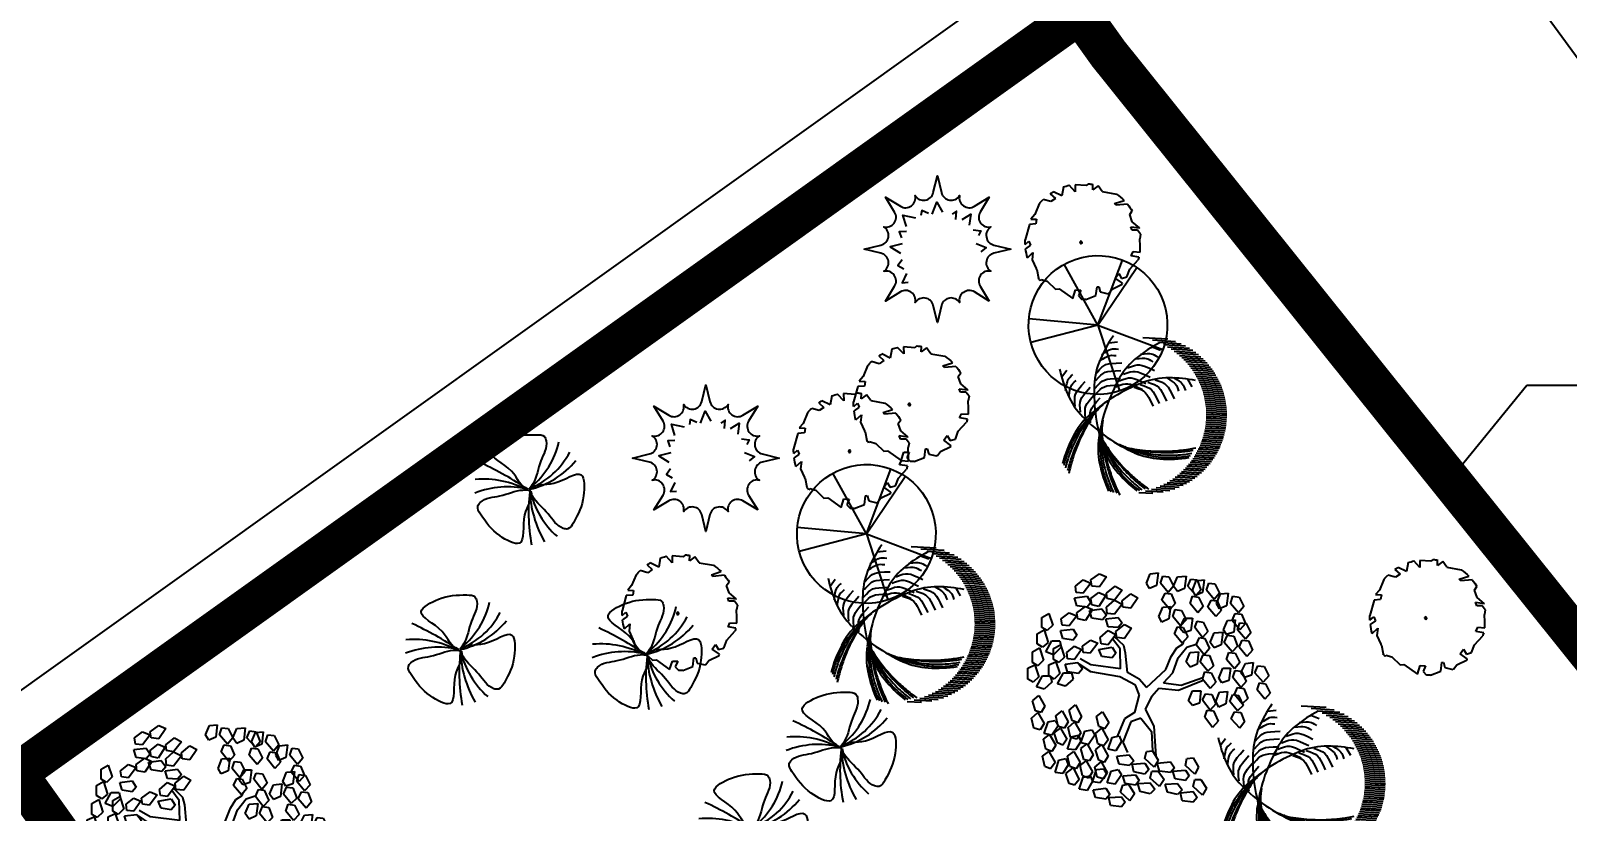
# Model space of a CAD drawing. Extents: x -809667 to 586099, y 3084146 to 3634412.
# Drawn here: x 381974.51 to 381993.31, y 3085716.16 to 3085725.71 of the extents above; entities that cross this region are included whole.
import ezdxf

# ---------------------------------------------------------------- set-up
doc = ezdxf.new("R2010")
doc.units = 0
doc.header["$LTSCALE"] = 0.5
doc.header["$PDSIZE"] = 0.2
doc.linetypes.add('CONTINOUS', pattern=[0])
doc.layers.get('0').update_dxf_attribs({"linetype": 'CONTINUOUS'})
doc.layers.get('Defpoints').update_dxf_attribs({"linetype": 'CONTINUOUS'})
for name, color, linetype in [('0-人行道线', 46, 'CONTINUOUS'), ('A-S-TREE', 95, 'CONTINUOUS'), ('DIM_LEAD', 3, 'CONTINUOUS'), ('PUB_DIM', 3, 'CONTINUOUS'), ('TREE', 3, 'CONTINUOUS'), ('TREE1', 7, 'CONTINUOUS'), ('乔木', 84, 'CONTINUOUS'), ('图框', 4, 'CONTINUOUS'), ('建筑', 7, 'CONTINUOUS'), ('树木', 94, 'CONTINUOUS'), ('绿化图层', 84, 'CONTINUOUS'), ('设计图层', 7, 'CONTINUOUS')]:
    doc.layers.add(name, color=color, linetype=linetype)
doc.styles.add('_TCH_DIM_T3', font='SIMPLEX', dxfattribs={"width": 0.705882, "bigfont": 'GBCBIG'})
doc.dimstyles.new('_TCH_ARCH&&1', dxfattribs={"dimtxt": 1.4875, "dimasz": 0.5, "dimexe": 1.25, "dimexo": 1.5, "dimgap": 0.63125, "dimtad": 1, "dimdec": 1, "dimzin": 0, "dimdsep": 46, "dimtxsty": '_TCH_DIM_T3', "dimblk": 'ARCHTICK', "dimcen": 0.09, "dimclrt": 7, "dimazin": 2, "dimtfac": 1, "dimtdec": 1, "dimtix": 1, "dimtmove": 2, "dimatfit": 3, "dimfxl": 0, "dimtolj": 1, "dimtzin": 0, "dimarcsym": 0})

# ---------------------------------------------------------------- blocks, each defined once
blk = doc.blocks.new('幌伞枫')
at = {"layer": '乔木', "color": 0}
for p, q in [((-531, 995), (-450, 1054)), ((-450, 1054), (-384, 1025)), ((-384, 1025), (-450, 929)), ((-9, 966), (27, 1054)), ((27, 1054), (101, 1061)), ((101, 1061), (86, 944)), ((123, 966), (145, 1032)), ((145, 1032), (203, 1025)), ((203, 1025), (247, 937)), ((247, 937), (284, 1025)), ((284, 1025), (365, 1032)), ((365, 1032), (350, 915)), ((-677, 937), (-604, 995)), ((-670, 878), (-677, 937)), ((-604, 870), (-670, 878)), ((-604, 995), (-531, 966)), ((-531, 966), (-604, 870)), ((-523, 937), (-531, 995)), ((-531, 819), (-457, 878)), ((-450, 929), (-523, 937)), ((-457, 878), (-391, 848)), ((-384, 870), (-303, 937)), ((-377, 819), (-384, 870)), ((-237, 900), (-310, 804)), ((-303, 937), (-237, 900)), ((20, 915), (-9, 966)), ((86, 944), (20, 915)), ((196, 878), (123, 966)), ((137, 804), (167, 870)), ((167, 870), (225, 863)), ((247, 937), (196, 878)), ((284, 885), (247, 937)), ((350, 915), (284, 885)), ((380, 937), (409, 1003)), ((460, 848), (380, 937)), ((409, 1003), (468, 995)), ((424, 900), (460, 988)), ((453, 848), (424, 900)), ((519, 878), (453, 848)), ((460, 988), (534, 995)), ((504, 900), (460, 848)), ((468, 995), (504, 900)), ((534, 995), (519, 878)), ((556, 900), (578, 966)), ((629, 812), (556, 900)), ((578, 966), (636, 959)), ((681, 870), (629, 812)), ((636, 959), (681, 870)), ((688, 863), (761, 870)), ((761, 870), (747, 753)), ((-685, 826), (-567, 841)), ((-663, 753), (-685, 826)), ((-567, 738), (-663, 753)), ((-663, 687), (-582, 746)), ((-582, 746), (-516, 716)), ((-567, 841), (-531, 782)), ((-531, 782), (-567, 738)), ((-545, 709), (-428, 724)), ((-523, 760), (-531, 819)), ((-457, 746), (-523, 760)), ((-391, 848), (-457, 746)), ((-428, 724), (-384, 665)), ((-384, 738), (-310, 804)), ((-377, 680), (-384, 738)), ((-310, 804), (-377, 819)), ((-310, 804), (-237, 768)), ((-237, 768), (-310, 672)), ((-237, 797), (-156, 863)), ((-230, 738), (-237, 797)), ((-156, 731), (-230, 738)), ((-156, 863), (-90, 826)), ((-90, 826), (-156, 731)), ((108, 650), (145, 738)), ((211, 716), (137, 804)), ((145, 738), (218, 746)), ((218, 746), (203, 628)), ((262, 775), (211, 716)), ((225, 863), (262, 775)), ((402, 775), (424, 841)), ((475, 687), (402, 775)), ((424, 841), (482, 834)), ((526, 746), (475, 687)), ((482, 834), (526, 746)), ((570, 738), (600, 804)), ((644, 650), (570, 738)), ((600, 804), (658, 797)), ((651, 775), (688, 863)), ((681, 724), (651, 775)), ((658, 797), (695, 709)), ((747, 753), (681, 724)), ((783, 775), (805, 841)), ((857, 687), (783, 775)), ((805, 841), (864, 834)), ((908, 746), (857, 687)), ((864, 834), (908, 746)), ((-993, 643), (-927, 680)), ((-993, 548), (-993, 643)), ((-927, 680), (-890, 570)), ((-810, 628), (-736, 687)), ((-802, 570), (-810, 628)), ((-736, 687), (-663, 658)), ((-663, 658), (-736, 562)), ((-655, 628), (-663, 687)), ((-582, 614), (-655, 628)), ((-516, 716), (-582, 614)), ((-523, 636), (-545, 709)), ((-421, 621), (-523, 636)), ((-384, 665), (-421, 621)), ((-391, 628), (-274, 643)), ((-369, 555), (-391, 628)), ((-310, 672), (-377, 680)), ((-274, 643), (-237, 592)), ((-237, 592), (-274, 548)), ((137, 599), (108, 650)), ((203, 628), (137, 599)), ((240, 650), (262, 716)), ((313, 562), (240, 650)), ((262, 716), (321, 709)), ((306, 540), (350, 636)), ((365, 621), (313, 562)), ((321, 709), (365, 621)), ((350, 636), (424, 636)), ((424, 636), (409, 518)), ((446, 548), (468, 606)), ((468, 606), (526, 599)), ((526, 599), (570, 511)), ((695, 709), (644, 650)), ((717, 525), (754, 614)), ((754, 614), (827, 621)), ((798, 614), (827, 680)), ((871, 525), (798, 614)), ((827, 621), (813, 503)), ((827, 680), (886, 672)), ((849, 525), (871, 592)), ((871, 592), (930, 584)), ((923, 584), (871, 525)), ((886, 672), (923, 584)), ((930, 584), (974, 496)), ((-1037, 489), (-971, 525)), ((-1037, 393), (-1037, 489)), ((-942, 518), (-993, 548)), ((-971, 525), (-934, 408)), ((-890, 570), (-942, 518)), ((-817, 518), (-699, 533)), ((-795, 445), (-817, 518)), ((-736, 562), (-802, 570)), ((-699, 430), (-795, 445)), ((-699, 533), (-663, 474)), ((-663, 474), (-699, 430)), ((-443, 452), (-369, 518)), ((-435, 393), (-443, 452)), ((-274, 548), (-369, 555)), ((-369, 518), (-296, 481)), ((-296, 481), (-369, 386)), ((-257, 346), (-327, 441)), ((-222, 377), (-311, 462)), ((-296, 511), (-215, 577)), ((-288, 452), (-296, 511)), ((-215, 445), (-288, 452)), ((-215, 577), (-149, 540)), ((-149, 540), (-215, 445)), ((255, 489), (284, 555)), ((328, 401), (255, 489)), ((284, 555), (336, 548)), ((343, 496), (306, 540)), ((380, 459), (328, 401)), ((336, 548), (380, 459)), ((409, 518), (343, 496)), ((519, 452), (446, 548)), ((460, 386), (490, 452)), ((490, 452), (541, 445)), ((570, 511), (519, 452)), ((541, 445), (585, 349)), ((592, 408), (629, 496)), ((629, 496), (710, 503)), ((710, 503), (695, 386)), ((747, 481), (717, 525)), ((725, 408), (754, 474)), ((813, 503), (747, 481)), ((754, 474), (813, 467)), ((813, 467), (849, 371)), ((923, 437), (849, 525)), ((974, 496), (923, 437)), ((-1081, 320), (-1015, 357)), ((-1081, 217), (-1081, 320)), ((-986, 364), (-1037, 393)), ((-1015, 357), (-978, 239)), ((-934, 408), (-986, 364)), ((-956, 320), (-898, 423)), ((-883, 291), (-956, 320)), ((-898, 423), (-824, 423)), ((-883, 349), (-817, 386)), ((-810, 364), (-883, 291)), ((-883, 247), (-883, 349)), ((-824, 423), (-810, 364)), ((-817, 386), (-780, 269)), ((-758, 313), (-685, 371)), ((-751, 254), (-758, 313)), ((-685, 371), (-619, 342)), ((-619, 342), (-685, 247)), ((-611, 371), (-531, 430)), ((-604, 313), (-611, 371)), ((-538, 305), (-604, 313)), ((-465, 401), (-538, 305)), ((-531, 430), (-465, 401)), ((-457, 342), (-332, 364)), ((-428, 276), (-457, 342)), ((-369, 386), (-435, 393)), ((-332, 364), (-296, 305)), ((-296, 305), (-332, 261)), ((-252, 158), (-257, 346)), ((-206, 307), (-222, 377)), ((-188, 124), (-206, 307)), ((225, 276), (277, 357)), ((277, 357), (336, 393)), ((291, 261), (372, 364)), ((336, 393), (344, 419)), ((365, 225), (402, 313)), ((372, 364), (468, 393)), ((402, 313), (482, 320)), ((534, 291), (460, 386)), ((482, 320), (468, 203)), ((497, 225), (526, 291)), ((526, 291), (585, 283)), ((585, 349), (534, 291)), ((629, 357), (592, 408)), ((695, 386), (629, 357)), ((798, 320), (725, 408)), ((747, 247), (769, 313)), ((769, 313), (827, 305)), ((849, 371), (798, 320)), ((827, 305), (871, 217)), ((864, 364), (893, 430)), ((937, 276), (864, 364)), ((893, 430), (952, 423)), ((989, 335), (937, 276)), ((952, 423), (989, 335)), ((-1125, 166), (-1059, 195)), ((-1125, 63), (-1125, 166)), ((-1030, 188), (-1081, 217)), ((-1059, 195), (-1022, 85)), ((-978, 239), (-1030, 188)), ((-927, 195), (-861, 225)), ((-927, 92), (-927, 195)), ((-832, 217), (-883, 247)), ((-861, 225), (-824, 114)), ((-780, 269), (-832, 217)), ((-773, 203), (-655, 217)), ((-751, 129), (-773, 203)), ((-685, 247), (-751, 254)), ((-655, 217), (-611, 158)), ((-611, 158), (-648, 114)), ((-531, 129), (-641, 203)), ((-531, 195), (-633, 254)), ((-252, 158), (-531, 195)), ((-332, 261), (-428, 276)), ((-9, -18), (174, 151)), ((174, 151), (225, 276)), ((240, 122), (291, 261)), ((402, 173), (365, 225)), ((468, 203), (402, 173)), ((570, 136), (497, 225)), ((622, 188), (570, 136)), ((585, 283), (622, 188)), ((673, 70), (710, 166)), ((710, 166), (783, 166)), ((820, 158), (747, 247)), ((783, 166), (769, 48)), ((871, 217), (820, 158)), ((879, 122), (923, 210)), ((923, 210), (996, 217)), ((996, 217), (981, 100)), ((1011, 122), (1040, 188)), ((1040, 188), (1099, 180)), ((1099, 180), (1143, 92)), ((-1074, 34), (-1125, 63)), ((-1022, 85), (-1074, 34)), ((-1044, -10), (-986, 92)), ((-986, 92), (-912, 92)), ((-898, 34), (-971, -32)), ((-876, 63), (-927, 92)), ((-912, 92), (-898, 34)), ((-824, 114), (-876, 63)), ((-846, 19), (-788, 122)), ((-773, -3), (-846, 19)), ((-788, 122), (-714, 122)), ((-699, 63), (-773, -3)), ((-648, 114), (-751, 129)), ((-714, 122), (-699, 63)), ((-259, 85), (-531, 129)), ((-112, 4), (-259, 85)), ((-76, 63), (-188, 124)), ((-76, -84), (-112, 4)), ((-9, -18), (-76, 63)), ((152, 26), (240, 122)), ((152, 26), (318, 4)), ((295, -42), (527, 53)), ((318, 4), (524, 78)), ((519, 63), (541, 129)), ((592, -25), (519, 63)), ((541, 129), (600, 122)), ((644, 34), (592, -25)), ((600, 122), (644, 34)), ((703, 26), (673, 70)), ((769, 48), (703, 26)), ((805, 78), (827, 144)), ((879, -18), (805, 78)), ((827, 144), (886, 136)), ((915, 78), (879, 122)), ((930, 41), (879, -18)), ((886, 136), (930, 41)), ((981, 100), (915, 78)), ((1092, 34), (1011, 122)), ((1033, -40), (1055, 26)), ((1055, 26), (1114, 19)), ((1143, 92), (1092, 34)), ((1114, 19), (1158, -69)), ((-1081, -142), (-1022, -91)), ((-1052, -238), (-1081, -142)), ((-971, -32), (-1044, -10)), ((-1022, -91), (-964, -194)), ((-76, -84), (-120, -253)), ((42, -98), (-20, -221)), ((-9, -18), (-9, -18)), ((-9, -18), (-9, -18)), ((-9, -18), (-9, -18)), ((-9, -18), (-9, -18)), ((-9, -18), (-9, -18)), ((-9, -18), (-9, -18)), ((-9, -18), (-9, -18)), ((-9, -18), (-9, -18)), ((-9, -18), (-9, -18)), ((-9, -18), (-9, -18)), ((-9, -18), (-9, -18)), ((-9, -18), (-9, -18)), ((-9, -18), (-9, -18)), ((-9, -18), (-9, -18)), ((-9, -18), (-9, -18)), ((-9, -18), (-9, -18)), ((-9, -18), (-9, -18)), ((-9, -18), (-9, -18)), ((-9, -18), (-9, -18)), ((-9, -18), (-9, -18)), ((-9, -18), (-9, -18)), ((-9, -18), (-9, -18)), ((-9, -18), (-9, -18)), ((-9, -18), (-9, -18)), ((-9, -18), (-9, -18)), ((-9, -18), (-9, -18)), ((-9, -18), (-9, -18)), ((-9, -18), (-9, -18)), ((-9, -18), (-9, -18)), ((-9, -18), (-9, -18)), ((-9, -18), (-9, -18)), ((-9, -18), (-9, -18)), ((-9, -18), (-9, -18)), ((-9, -18), (-9, -18)), ((-9, -18), (-9, -18)), ((-9, -18), (-9, -18)), ((-9, -18), (-9, -18)), ((-9, -18), (-9, -18)), ((-9, -18), (-9, -18)), ((-9, -18), (-9, -18)), ((42, -98), (109, -22)), ((109, -22), (295, -42)), ((387, -142), (424, -47)), ((424, -187), (387, -142)), ((424, -47), (504, -47)), ((504, -47), (490, -165)), ((519, -135), (548, -76)), ((592, -231), (519, -135)), ((548, -76), (607, -84)), ((607, -84), (644, -172)), ((644, -150), (681, -62)), ((681, -62), (754, -54)), ((754, -54), (739, -172)), ((776, -150), (805, -84)), ((805, -84), (857, -91)), ((820, -84), (849, -18)), ((893, -172), (820, -84)), ((849, -18), (908, -25)), ((857, -91), (901, -187)), ((945, -120), (893, -172)), ((908, -25), (945, -120)), ((1106, -128), (1033, -40)), ((1158, -69), (1106, -128)), ((-1089, -304), (-1030, -253)), ((-1000, -253), (-1052, -238)), ((-1030, -253), (-971, -355)), ((-964, -194), (-1000, -253)), ((-861, -282), (-802, -238)), ((-839, -385), (-861, -282)), ((-802, -238), (-744, -341)), ((-736, -231), (-677, -179)), ((-707, -326), (-736, -231)), ((-677, -179), (-619, -289)), ((-619, -289), (-655, -348)), ((-479, -289), (-421, -245)), ((-457, -385), (-479, -289)), ((-421, -245), (-362, -348)), ((-120, -253), (-215, -311)), ((-20, -221), (62, -380)), ((490, -165), (424, -187)), ((541, -297), (563, -231)), ((563, -231), (622, -238)), ((644, -172), (592, -231)), ((622, -238), (666, -333)), ((673, -201), (644, -150)), ((739, -172), (673, -201)), ((849, -238), (776, -150)), ((791, -311), (820, -245)), ((820, -245), (879, -253)), ((901, -187), (849, -238)), ((879, -253), (915, -341)), ((-1067, -399), (-1089, -304)), ((-1008, -414), (-1067, -399)), ((-971, -355), (-1008, -414)), ((-971, -451), (-934, -341)), ((-934, -341), (-868, -326)), ((-839, -377), (-898, -465)), ((-876, -443), (-817, -399)), ((-868, -326), (-839, -377)), ((-780, -399), (-839, -385)), ((-817, -399), (-758, -502)), ((-744, -341), (-780, -399)), ((-744, -392), (-685, -341)), ((-722, -487), (-744, -392)), ((-655, -348), (-707, -326)), ((-685, -341), (-626, -443)), ((-626, -539), (-589, -429)), ((-589, -429), (-523, -414)), ((-523, -414), (-494, -465)), ((-487, -451), (-428, -399)), ((-399, -407), (-457, -385)), ((-428, -399), (-369, -510)), ((-362, -348), (-399, -407)), ((-215, -311), (-285, -477)), ((-156, -341), (-230, -532)), ((-61, -304), (-156, -341)), ((-61, -304), (38, -431)), ((38, -431), (49, -612)), ((62, -380), (79, -664)), ((614, -392), (541, -297)), ((666, -333), (614, -392)), ((871, -399), (791, -311)), ((915, -341), (871, -399)), ((-978, -502), (-920, -458)), ((-956, -598), (-978, -502)), ((-898, -465), (-971, -451)), ((-920, -458), (-861, -561)), ((-861, -561), (-898, -620)), ((-846, -539), (-876, -443)), ((-795, -561), (-846, -539)), ((-758, -502), (-795, -561)), ((-751, -598), (-714, -480)), ((-663, -502), (-722, -487)), ((-714, -480), (-648, -465)), ((-626, -524), (-677, -605)), ((-626, -443), (-663, -502)), ((-648, -465), (-626, -524)), ((-553, -554), (-626, -539)), ((-626, -590), (-567, -546)), ((-567, -546), (-509, -649)), ((-494, -465), (-553, -554)), ((-465, -546), (-487, -451)), ((-487, -605), (-428, -554)), ((-413, -568), (-465, -546)), ((-428, -554), (-369, -664)), ((-369, -510), (-413, -568)), ((-369, -598), (-332, -487)), ((-332, -487), (-266, -473)), ((-244, -524), (-296, -612)), ((-266, -473), (-244, -524)), ((-230, -532), (-186, -627)), ((-986, -664), (-927, -620)), ((-964, -759), (-986, -664)), ((-898, -620), (-956, -598)), ((-927, -620), (-868, -722)), ((-868, -722), (-912, -781)), ((-868, -818), (-832, -700)), ((-832, -700), (-766, -686)), ((-766, -686), (-744, -744)), ((-677, -605), (-751, -598)), ((-751, -664), (-692, -620)), ((-729, -759), (-751, -664)), ((-692, -620), (-633, -722)), ((-633, -722), (-670, -781)), ((-633, -752), (-575, -708)), ((-597, -693), (-626, -590)), ((-545, -708), (-597, -693)), ((-575, -708), (-516, -810)), ((-509, -649), (-545, -708)), ((-494, -766), (-435, -715)), ((-457, -700), (-487, -605)), ((-406, -722), (-457, -700)), ((-435, -715), (-377, -818)), ((-369, -664), (-406, -722)), ((-296, -612), (-369, -598)), ((-288, -664), (-171, -649)), ((-266, -737), (-288, -664)), ((-171, -649), (-127, -708)), ((-127, -708), (-171, -752)), ((-24, -686), (-9, -620)), ((64, -766), (-24, -686)), ((-9, -620), (49, -612)), ((49, -612), (101, -700)), ((101, -700), (64, -766)), ((93, -730), (218, -715)), ((218, -715), (255, -774)), ((358, -752), (372, -686)), ((372, -686), (431, -678)), ((431, -678), (482, -766)), ((-912, -781), (-964, -759)), ((-795, -825), (-868, -818)), ((-744, -744), (-795, -825)), ((-766, -825), (-699, -774)), ((-736, -921), (-766, -825)), ((-670, -781), (-729, -759)), ((-699, -774), (-641, -884)), ((-641, -972), (-604, -862)), ((-611, -847), (-633, -752)), ((-553, -869), (-611, -847)), ((-604, -862), (-538, -847)), ((-516, -810), (-553, -869)), ((-538, -847), (-516, -899)), ((-516, -906), (-479, -788)), ((-472, -862), (-494, -766)), ((-479, -788), (-413, -781)), ((-413, -877), (-472, -862)), ((-384, -832), (-443, -913)), ((-413, -781), (-384, -832)), ((-377, -818), (-413, -877)), ((-377, -913), (-340, -803)), ((-340, -803), (-274, -788)), ((-244, -840), (-303, -928)), ((-274, -788), (-244, -840)), ((-171, -752), (-266, -737)), ((-230, -847), (-112, -840)), ((-208, -921), (-230, -847)), ((-142, -737), (-24, -730)), ((-127, -810), (-142, -737)), ((-24, -832), (-127, -810)), ((-112, -840), (-76, -891)), ((-24, -730), (13, -788)), ((13, -788), (-24, -832)), ((27, -869), (42, -803)), ((42, -803), (101, -803)), ((115, -803), (93, -730)), ((101, -803), (159, -884)), ((218, -818), (115, -803)), ((255, -774), (218, -818)), ((240, -803), (358, -796)), ((262, -877), (240, -803)), ((446, -832), (358, -752)), ((358, -796), (394, -847)), ((394, -847), (358, -891)), ((482, -766), (446, -832)), ((-685, -935), (-736, -921)), ((-641, -884), (-685, -935)), ((-567, -987), (-641, -972)), ((-516, -899), (-567, -987)), ((-443, -913), (-516, -906)), ((-509, -979), (-391, -965)), ((-487, -1053), (-509, -979)), ((-391, -965), (-354, -1023)), ((-303, -928), (-377, -913)), ((-252, -1001), (-230, -935)), ((-164, -1082), (-252, -1001)), ((-230, -935), (-178, -928)), ((-112, -935), (-208, -921)), ((-178, -928), (-120, -1016)), ((-76, -891), (-112, -935)), ((-90, -921), (27, -913)), ((-68, -994), (-90, -921)), ((27, -1016), (-68, -994)), ((115, -950), (27, -869)), ((27, -913), (71, -972)), ((71, -972), (27, -1016)), ((159, -884), (115, -950)), ((167, -928), (284, -921)), ((189, -1001), (167, -928)), ((284, -1023), (189, -1001)), ((358, -891), (262, -877)), ((284, -921), (328, -979)), ((328, -979), (284, -1023)), ((313, -1009), (431, -994)), ((328, -1082), (313, -1009)), ((431, -950), (446, -884)), ((519, -1031), (431, -950)), ((431, -994), (468, -1053)), ((446, -884), (504, -884)), ((504, -884), (556, -965)), ((556, -965), (519, -1031)), ((-391, -1067), (-487, -1053)), ((-354, -1023), (-391, -1067)), ((-362, -1053), (-244, -1045)), ((-347, -1126), (-362, -1053)), ((-244, -1141), (-347, -1126)), ((-244, -1045), (-208, -1097)), ((-208, -1097), (-244, -1141)), ((-120, -1016), (-164, -1082)), ((431, -1097), (328, -1082)), ((468, -1053), (431, -1097))]:
    blk.add_line(p, q, dxfattribs=at)
blk = doc.blocks.new('TREE1')
at = {"layer": 'A-S-TREE', "color": 0}
for p, q in [((-50, 23), (36, 4021)), ((-50, 23), (-3120, 2586)), ((-49, 22), (-3255, -2371)), ((-49, 23), (-2621, -3042)), ((-50, 23), (629, -3920)), ((-50, 23), (3590, -1636)), ((-50, 23), (3937, -304))]:
    blk.add_line(p, q, dxfattribs=at)
blk.add_ellipse((-50, 22), major_axis=(4000, 0), ratio=1, dxfattribs=at)
blk = doc.blocks.new('T-7')
at = {"layer": 'TREE', "color": 8, "ltscale": 200, "xscale": 0.4020618556701031, "yscale": 0.4020618556701031, "zscale": 0.4020618556701031, "rotation": 199.2879054791862}
blk.add_blockref('TREE1', (4, 110), dxfattribs=at)
blk = doc.blocks.new('*E54')
at = {"layer": 'TREE', "color": 0}
blk.add_ellipse((-2.37, 3.565), major_axis=(2.696, 1.394), ratio=1, start_param=0.518575, end_param=0.519414, dxfattribs=at)
blk = doc.blocks.new('A$C4C586FE1')
at = {"layer": 'TREE', "color": 0}
for p, q in [((1100, 2801), (873, 2660)), ((873, 2660), (885, 2449)), ((1294, 2743), (1193, 2819)), ((1261, 2599), (1294, 2743)), ((1418, 2836), (1389, 2617)), ((1787, 2660), (1418, 2836)), ((1875, 2686), (1787, 2660)), ((2108, 2532), (1875, 2686)), ((514, 2441), (288, 2276)), ((288, 2276), (288, 2250)), ((570, 2555), (514, 2441)), ((785, 2557), (585, 2566)), ((842, 2436), (785, 2557)), ((885, 2449), (842, 2436)), ((1389, 2617), (1261, 2599)), ((2261, 2516), (2108, 2532)), ((2273, 2551), (2261, 2516)), ((2411, 2297), (2336, 2500)), ((2434, 2275), (2411, 2297)), ((2565, 2086), (2434, 2275)), ((208, 2079), (171, 1878)), ((330, 2136), (208, 2079)), ((288, 2250), (484, 2157)), ((422, 2031), (330, 2136)), ((484, 2157), (422, 2031)), ((2577, 1905), (2565, 2086)), ((2688, 2051), (2577, 1905)), ((6, 1547), (198, 1550)), ((171, 1878), (16, 1628)), ((198, 1550), (173, 1443)), ((2666, 1735), (2772, 1843)), ((2724, 1646), (2666, 1735)), ((2799, 1744), (2724, 1646)), ((2788, 1244), (2821, 1629)), ((173, 1443), (0, 1425)), ((0, 1425), (27, 1279)), ((27, 1279), (67, 1102)), ((2632, 1202), (2788, 1244)), ((2635, 1086), (2632, 1202)), ((67, 988), (67, 1102)), ((67, 988), (157, 906)), ((335, 852), (122, 842)), ((123, 841), (320, 727)), ((157, 906), (291, 931)), ((291, 931), (335, 852)), ((2775, 1105), (2635, 1086)), ((2643, 702), (2702, 978)), ((2702, 978), (2775, 1105)), ((320, 727), (414, 564)), ((414, 564), (369, 464)), ((513, 326), (783, 402)), ((783, 402), (827, 368)), ((2130, 415), (2352, 350)), ((2132, 192), (2130, 415)), ((2275, 501), (2371, 599)), ((2419, 413), (2275, 501)), ((2371, 599), (2563, 580)), ((827, 368), (610, 253)), ((1176, 133), (821, 132)), ((1176, 133), (1302, 10)), ((1302, 10), (1413, 132)), ((1413, 132), (1432, 0)), ((1540, 5), (1587, 59)), ((1587, 59), (1859, 85)), ((1826, 254), (2000, 124)), ((1859, 85), (1826, 254))]:
    blk.add_line(p, q, dxfattribs=at)
at = {"layer": 'TREE', "color": 0, "extrusion": (0, 0, -1)}
for major_axis, start_param, end_param in [((1003, 1003), -1.011805, -0.945114), ((1003, 1003), -1.426629, -1.413216), ((1003, 1003), -0.139248, -0.081961), ((839, 1144), 0.475418, 0.633835), ((1003, 1003), 4.017991, 4.075425), ((1003, 1003), 0.553886, 0.636541), ((839, 1143), 3.200433, 3.340883), ((1003, 1003), 1.573401, 1.638153), ((1003, 1003), 1.314933, 1.417635), ((839, 1144), 2.942836, 3.115157), ((1003, 1003), 2.270337, 2.346427), ((1003, 1003), 1.829101, 1.934165)]:
    blk.add_ellipse((1418, 1418), major_axis=major_axis, ratio=1, start_param=start_param, end_param=end_param, dxfattribs=at)
at = {"layer": 'TREE', "color": 0, "linetype": 'Continuous'}
for start_param, end_param in [(0.01341, 3.155003), (3.155003, 6.296595)]:
    blk.add_ellipse((1466, 1447), major_axis=(19.2, 19.2), ratio=1, start_param=start_param, end_param=end_param, dxfattribs=at)
at = {"layer": 'TREE', "color": 8, "linetype": 'CONTINOUS', "extrusion": (0, 0, -1), "xscale": 467.4085850556439, "yscale": 467.4085850556439, "zscale": -467.4085850556439, "rotation": 278.9250190116231}
blk.add_blockref('*E54', (-2893, 66), dxfattribs=at)
blk = doc.blocks.new('红枫')
at = {"color": 0}
blk.add_lwpolyline([(1297, -1371), (924, -1143, 0.665495), (552, -1412, 0.665495), (98, -1485), (-4, -1910), (-107, -1485, 0.665495), (-561, -1412, 0.665495), (-933, -1143), (-1306, -1371), (-1078, -998, 0.665495), (-1348, -625, 0.665495), (-1420, -172), (-1845, -69), (-1420, 34, 0.665495), (-1348, 487, 0.665495), (-1078, 859), (-1306, 1233), (-933, 1005, 0.665495), (-561, 1274, 0.665495), (-107, 1347), (-4, 1772), (98, 1347, 0.665495), (552, 1274, 0.665495), (924, 1005), (1297, 1233), (1069, 859, 0.665495), (1339, 487, 0.665495), (1411, 34), (1836, -69), (1411, -172, 0.665495), (1339, -625, 0.665495), (1069, -998)], format="xyb", close=True, dxfattribs=at)
blk.add_lwpolyline([(1297, -1371), (924, -1143, 0.665495), (552, -1412, 0.665495), (98, -1485), (-4, -1910), (-107, -1485, 0.665495), (-561, -1412, 0.665495), (-933, -1143), (-1306, -1371), (-1078, -998, 0.665495), (-1348, -625, 0.665495), (-1420, -172), (-1845, -69), (-1420, 34, 0.665495), (-1348, 487, 0.665495), (-1078, 859), (-1306, 1233), (-933, 1005, 0.665495), (-561, 1274, 0.665495), (-107, 1347), (-4, 1772), (98, 1347, 0.665495), (552, 1274, 0.665495), (924, 1005), (1297, 1233), (1069, 859, 0.665495), (1339, 487, 0.665495), (1411, 34), (1836, -69), (1411, -172, 0.665495), (1339, -625, 0.665495), (1069, -998)], format="xyb", close=True, dxfattribs=at)
for points in [[(-783, 497), (-869, 784), (-550, 714)], [(-231, 823), (-394, 901), (-417, 777)], [(-137, 808), (-20, 1111), (120, 855)], [(462, 676), (478, 886), (369, 808)], [(618, 676), (836, 808), (797, 528)], [(891, 411), (1085, 388), (1023, 271)], [(-885, 61), (-1188, -9), (-931, -172)], [(-783, 372), (-962, 364), (-908, 217)], [(968, 69), (1218, -32), (1085, -141)], [(-892, -336), (-994, -484), (-846, -561)], [(-783, -678), (-892, -911), (-737, -896)]]:
    blk.add_lwpolyline(points, dxfattribs=at)
blk = doc.blocks.new('03')
at = {"layer": '树木', "color": 0}
for p, q in [((-0.385, 1.424), (-0.53, 1.131)), ((-0.343, 1.441), (-0.488, 1.149)), ((-0.303, 1.456), (-0.447, 1.164)), ((-0.263, 1.468), (-0.407, 1.178)), ((-0.224, 1.479), (-0.367, 1.189)), ((-0.186, 1.489), (-0.329, 1.199)), ((-0.148, 1.496), (-0.291, 1.208)), ((-0.112, 1.503), (-0.254, 1.215)), ((-0.076, 1.508), (-0.218, 1.221)), ((-0.04, 1.512), (-0.182, 1.225)), ((-0.005, 1.516), (-0.147, 1.229)), ((0.029, 1.518), (-0.112, 1.231)), ((0.063, 1.519), (-0.078, 1.232)), ((0.097, 1.519), (-0.045, 1.233)), ((0.13, 1.518), (-0.011, 1.232)), ((0.163, 1.516), (0.021, 1.231)), ((0.195, 1.513), (0.054, 1.229)), ((0.227, 1.51), (0.086, 1.225)), ((0.258, 1.506), (0.117, 1.221)), ((0.289, 1.501), (0.148, 1.217)), ((0.32, 1.495), (0.179, 1.211)), ((0.35, 1.488), (0.209, 1.205)), ((0.38, 1.481), (0.239, 1.198)), ((0.409, 1.473), (0.269, 1.19)), ((0.438, 1.464), (0.298, 1.182)), ((0.467, 1.455), (0.327, 1.173)), ((0.496, 1.445), (0.356, 1.163)), ((0.524, 1.434), (0.384, 1.152)), ((0.552, 1.423), (0.412, 1.141)), ((0.579, 1.411), (0.44, 1.129)), ((-0.728, 1.204), (-0.881, 0.896)), ((-0.67, 1.254), (-0.82, 0.951)), ((-0.616, 1.295), (-0.765, 0.994)), ((-0.566, 1.329), (-0.714, 1.031)), ((-0.518, 1.358), (-0.665, 1.062)), ((-0.472, 1.383), (-0.618, 1.088)), ((-0.428, 1.405), (-0.573, 1.111)), ((0.606, 1.398), (0.467, 1.117)), ((0.633, 1.384), (0.494, 1.104)), ((0.66, 1.37), (0.521, 1.09)), ((0.686, 1.355), (0.547, 1.075)), ((0.712, 1.34), (0.573, 1.06)), ((0.737, 1.324), (0.598, 1.044)), ((0.762, 1.307), (0.624, 1.028)), ((0.787, 1.289), (0.649, 1.01)), ((0.811, 1.271), (0.673, 0.992)), ((0.835, 1.252), (0.697, 0.974)), ((0.859, 1.233), (0.721, 0.954)), ((0.883, 1.212), (0.745, 0.934)), ((0.906, 1.191), (0.768, 0.913)), ((-0.875, 1.043), (-1.045, 0.699)), ((-0.794, 1.14), (-0.951, 0.823)), ((-0.254, 0.932), (-0.216, 0.957)), ((-0.216, 0.957), (-0.187, 0.974)), ((-0.197, 1.084), (-0.062, 1.101)), ((-0.187, 0.974), (-0.161, 0.985)), ((-0.161, 0.985), (-0.138, 0.991)), ((-0.138, 0.991), (-0.113, 0.992)), ((-0.113, 0.992), (-0.083, 0.991)), ((-0.083, 0.991), (-0.047, 0.988)), ((0.928, 1.169), (0.791, 0.892)), ((0.95, 1.146), (0.813, 0.869)), ((0.972, 1.123), (0.835, 0.846)), ((0.994, 1.098), (0.857, 0.822)), ((1.015, 1.073), (0.878, 0.797)), ((1.035, 1.047), (0.899, 0.771)), ((1.055, 1.02), (0.919, 0.744)), ((1.075, 0.992), (0.939, 0.717)), ((1.094, 0.963), (0.958, 0.688)), ((-0.86, 0.779), (-0.766, 0.877)), ((-0.782, 0.7), (-0.769, 0.724)), ((-0.769, 0.724), (-0.755, 0.744)), ((-0.755, 0.744), (-0.737, 0.761)), ((-0.737, 0.761), (-0.713, 0.779)), ((-0.713, 0.779), (-0.683, 0.8)), ((-0.337, 0.801), (-0.289, 0.833)), ((-0.337, 0.672), (-0.302, 0.707)), ((-0.302, 0.9), (-0.254, 0.932)), ((-0.302, 0.707), (-0.271, 0.733)), ((-0.289, 0.833), (-0.251, 0.857)), ((-0.271, 0.733), (-0.237, 0.751)), ((-0.251, 0.857), (-0.221, 0.874)), ((-0.237, 0.751), (-0.198, 0.763)), ((-0.221, 0.874), (-0.196, 0.885)), ((-0.198, 0.763), (-0.148, 0.77)), ((-0.196, 0.885), (-0.172, 0.891)), ((-0.172, 0.891), (-0.147, 0.893)), ((-0.148, 0.77), (-0.082, 0.775)), ((-0.147, 0.893), (-0.118, 0.892)), ((-0.118, 0.892), (-0.081, 0.889)), ((-0.082, 0.775), (0.003, 0.779)), ((1.112, 0.933), (0.977, 0.658)), ((1.13, 0.902), (0.995, 0.628)), ((1.148, 0.869), (1.012, 0.596)), ((1.165, 0.835), (1.029, 0.562)), ((1.181, 0.8), (1.046, 0.528)), ((1.196, 0.764), (1.061, 0.492)), ((1.211, 0.725), (1.076, 0.454)), ((-0.825, 0.57), (-0.808, 0.625)), ((-0.808, 0.625), (-0.795, 0.668)), ((-0.795, 0.668), (-0.782, 0.7)), ((-0.789, 0.471), (-0.772, 0.526)), ((-0.772, 0.526), (-0.759, 0.569)), ((-0.759, 0.569), (-0.746, 0.601)), ((-0.746, 0.601), (-0.733, 0.625)), ((-0.733, 0.625), (-0.719, 0.645)), ((-0.719, 0.645), (-0.701, 0.662)), ((-0.701, 0.662), (-0.677, 0.68)), ((-0.696, 0.46), (-0.681, 0.495)), ((-0.681, 0.495), (-0.658, 0.529)), ((-0.677, 0.68), (-0.647, 0.701)), ((-0.658, 0.529), (-0.623, 0.567)), ((-0.623, 0.567), (-0.576, 0.612)), ((-0.576, 0.612), (-0.512, 0.669)), ((-0.557, 0.468), (-0.509, 0.513)), ((-0.509, 0.513), (-0.445, 0.57)), ((-0.442, 0.414), (-0.379, 0.471)), ((-0.388, 0.506), (-0.347, 0.553)), ((-0.378, 0.625), (-0.337, 0.672)), ((-0.358, 0.435), (-0.323, 0.47)), ((-0.347, 0.553), (-0.313, 0.589)), ((-0.323, 0.47), (-0.292, 0.496)), ((-0.313, 0.589), (-0.281, 0.615)), ((-0.292, 0.496), (-0.259, 0.514)), ((-0.281, 0.615), (-0.248, 0.632)), ((-0.259, 0.514), (-0.219, 0.525)), ((-0.248, 0.632), (-0.208, 0.644)), ((-0.219, 0.525), (-0.169, 0.533)), ((-0.208, 0.644), (-0.158, 0.651)), ((-0.169, 0.533), (-0.103, 0.538)), ((-0.158, 0.651), (-0.092, 0.656)), ((-0.103, 0.538), (-0.018, 0.542)), ((-0.092, 0.656), (-0.007, 0.66)), ((1.224, 0.685), (1.09, 0.415)), ((1.237, 0.643), (1.103, 0.373)), ((1.248, 0.599), (1.115, 0.33)), ((1.259, 0.552), (1.126, 0.284)), ((1.267, 0.502), (1.135, 0.235)), ((-1.175, 0.191), (-1.137, 0.321)), ((-1.058, 0.232), (-1.045, 0.259)), ((-1.045, 0.259), (-1.028, 0.291)), ((-0.846, 0.174), (-0.816, 0.254)), ((-0.711, 0.308), (-0.708, 0.371)), ((-0.708, 0.371), (-0.704, 0.42)), ((-0.704, 0.42), (-0.696, 0.46)), ((-0.644, 0.21), (-0.642, 0.272)), ((-0.642, 0.272), (-0.637, 0.322)), ((-0.637, 0.322), (-0.629, 0.362)), ((-0.629, 0.362), (-0.615, 0.396)), ((-0.615, 0.396), (-0.591, 0.43)), ((-0.591, 0.43), (-0.557, 0.468)), ((-0.571, 0.223), (-0.563, 0.263)), ((-0.563, 0.263), (-0.548, 0.298)), ((-0.548, 0.298), (-0.525, 0.332)), ((-0.525, 0.332), (-0.49, 0.369)), ((-0.49, 0.369), (-0.442, 0.414)), ((-0.484, 0.218), (-0.46, 0.252)), ((-0.46, 0.252), (-0.426, 0.289)), ((-0.426, 0.289), (-0.378, 0.334)), ((-0.4, 0.285), (-0.358, 0.332)), ((-0.399, 0.387), (-0.358, 0.435)), ((-0.378, 0.334), (-0.314, 0.391)), ((-0.358, 0.332), (-0.324, 0.368)), ((-0.324, 0.368), (-0.292, 0.394)), ((-0.292, 0.394), (-0.259, 0.411)), ((-0.259, 0.411), (-0.219, 0.423)), ((-0.219, 0.423), (-0.169, 0.43)), ((-0.169, 0.43), (-0.104, 0.435)), ((-0.104, 0.435), (-0.018, 0.439)), ((1.274, 0.449), (1.143, 0.183)), ((1.279, 0.391), (1.149, 0.127)), ((1.282, 0.328), (1.152, 0.066)), ((1.28, 0.257), (1.152, -0.001)), ((-1.07, 0.184), (-1.066, 0.208)), ((-1.07, 0.157), (-1.07, 0.184)), ((-1.066, 0.123), (-1.07, 0.157)), ((-1.066, 0.208), (-1.058, 0.232)), ((-1.059, 0.078), (-1.066, 0.123)), ((-1.048, 0.021), (-1.059, 0.078)), ((-0.992, 0.113), (-0.988, 0.137)), ((-0.992, 0.086), (-0.992, 0.113)), ((-0.988, 0.052), (-0.992, 0.086)), ((-0.988, 0.137), (-0.98, 0.161)), ((-0.981, 0.007), (-0.988, 0.052)), ((-0.97, -0.05), (-0.981, 0.007)), ((-0.98, 0.161), (-0.967, 0.188)), ((-0.967, 0.188), (-0.95, 0.22)), ((-0.886, 0.022), (-0.881, 0.063)), ((-0.882, -0.016), (-0.886, 0.022)), ((-0.881, 0.063), (-0.867, 0.112)), ((-0.867, 0.112), (-0.846, 0.174)), ((-0.781, -0.035), (-0.776, 0.006)), ((-0.776, 0.006), (-0.763, 0.055)), ((-0.763, 0.055), (-0.741, 0.118)), ((-0.741, 0.118), (-0.711, 0.197)), ((-0.658, -0.001), (-0.636, 0.061)), ((-0.636, 0.061), (-0.606, 0.141)), ((-0.577, 0.111), (-0.575, 0.174)), ((-0.575, 0.174), (-0.571, 0.223)), ((-0.564, -0.042), (-0.542, 0.02)), ((-0.542, 0.02), (-0.512, 0.1)), ((-0.513, 0.031), (-0.511, 0.094)), ((-0.511, 0.094), (-0.507, 0.143)), ((-0.507, 0.143), (-0.498, 0.183)), ((-0.498, 0.183), (-0.484, 0.218)), ((1.256, 0.074), (1.135, -0.17)), ((1.273, 0.175), (1.147, -0.078)), ((-0.871, -0.055), (-0.882, -0.016)), ((-0.852, -0.1), (-0.871, -0.055)), ((-0.825, -0.157), (-0.852, -0.1)), ((-0.778, -0.072), (-0.781, -0.035)), ((-0.766, -0.112), (-0.778, -0.072)), ((-0.747, -0.157), (-0.766, -0.112)), ((-0.72, -0.214), (-0.747, -0.157)), ((-0.676, -0.091), (-0.671, -0.05)), ((-0.673, -0.129), (-0.676, -0.091)), ((-0.662, -0.168), (-0.673, -0.129)), ((-0.671, -0.05), (-0.658, -0.001)), ((-0.642, -0.214), (-0.662, -0.168)), ((-0.615, -0.27), (-0.642, -0.214)), ((-0.582, -0.132), (-0.577, -0.091)), ((-0.579, -0.17), (-0.582, -0.132)), ((-0.568, -0.209), (-0.579, -0.17)), ((-0.577, -0.091), (-0.564, -0.042)), ((-0.549, -0.255), (-0.568, -0.209)), ((1.213, -0.081), (1.117, -0.275)), ((-0.733, -0.449), (-0.77, -0.372)), ((-0.702, -0.507), (-0.733, -0.449)), ((-0.62, -0.411), (-0.658, -0.334)), ((-0.589, -0.469), (-0.62, -0.411)), ((-0.562, -0.512), (-0.589, -0.469)), ((-0.522, -0.311), (-0.549, -0.255)), ((-0.507, -0.373), (-0.545, -0.296)), ((-0.476, -0.431), (-0.507, -0.373)), ((-0.449, -0.474), (-0.476, -0.431)), ((-0.413, -0.332), (-0.451, -0.255)), ((-0.382, -0.39), (-0.413, -0.332)), ((-0.355, -0.433), (-0.382, -0.39)), ((-0.328, -0.465), (-0.355, -0.433)), ((-0.299, -0.488), (-0.328, -0.465)), ((-0.969, -0.678), (-1.039, -0.562)), ((-0.93, -0.537), (-0.942, -0.502)), ((-0.919, -0.564), (-0.93, -0.537)), ((-0.908, -0.586), (-0.919, -0.564)), ((-0.893, -0.606), (-0.908, -0.586)), ((-0.872, -0.624), (-0.893, -0.606)), ((-0.845, -0.645), (-0.872, -0.624)), ((-0.807, -0.67), (-0.845, -0.645)), ((-0.825, -0.529), (-0.837, -0.494)), ((-0.814, -0.556), (-0.825, -0.529)), ((-0.803, -0.578), (-0.814, -0.556)), ((-0.758, -0.701), (-0.807, -0.67)), ((-0.788, -0.597), (-0.803, -0.578)), ((-0.767, -0.616), (-0.788, -0.597)), ((-0.74, -0.637), (-0.767, -0.616)), ((-0.703, -0.661), (-0.74, -0.637)), ((-0.653, -0.692), (-0.703, -0.661)), ((-0.675, -0.55), (-0.702, -0.507)), ((-0.648, -0.582), (-0.675, -0.55)), ((-0.618, -0.605), (-0.648, -0.582)), ((-0.582, -0.623), (-0.618, -0.605)), ((-0.536, -0.64), (-0.582, -0.623)), ((-0.535, -0.543), (-0.562, -0.512)), ((-0.476, -0.659), (-0.536, -0.64)), ((-0.506, -0.567), (-0.535, -0.543)), ((-0.469, -0.585), (-0.506, -0.567)), ((-0.423, -0.602), (-0.469, -0.585)), ((-0.422, -0.505), (-0.449, -0.474)), ((-0.363, -0.621), (-0.423, -0.602)), ((-0.393, -0.529), (-0.422, -0.505)), ((-0.356, -0.547), (-0.393, -0.529)), ((-0.31, -0.564), (-0.356, -0.547)), ((-0.25, -0.583), (-0.31, -0.564)), ((-0.262, -0.506), (-0.299, -0.488)), ((-0.216, -0.524), (-0.262, -0.506)), ((-0.156, -0.542), (-0.216, -0.524))]:
    blk.add_line(p, q, dxfattribs=at)
for centre, radius, start, end in [((1.529, 0.053), 2.01, 145.484, 157.144), ((1.13, 1.067), 2.01, 184.5918, 196.2518), ((0.723, 0.392), 1.136, 157.144, 178.0247), ((-1.695, 1.287), 2.564, 344.0494, 348.9103), ((-1.525, 1.295), 2.429, 341.9996, 346.9383), ((-0.949, 1.103), 1.865, 340.6014, 347.749), ((0.29, 0.822), 1.136, 196.2518, 217.1325), ((-0.949, 1.103), 1.865, 330.5829, 340.6014), ((-1.525, 1.295), 2.429, 336.1061, 341.9996), ((-1.695, 1.287), 2.564, 339.1884, 344.0494), ((-0.615, 0.978), 1.543, 333.0784, 341.8041), ((-1.037, 1.127), 2.015, 333.2953, 346.1281), ((-0.615, 0.978), 1.543, 341.8041, 348.6651), ((0.455, 1.367), 2.01, 212.167, 223.827), ((2.203, 0.341), 2.616, 178.0247, 188.7387), ((-1.525, 1.295), 2.429, 328.3844, 336.1061), ((-1.695, 1.287), 2.564, 331.6293, 339.1884), ((-0.615, 0.978), 1.543, 321.697, 333.0784), ((1.471, 1.716), 2.616, 217.1325, 227.8465), ((-1.525, 1.295), 2.429, 320.6626, 328.3844), ((-1.695, 1.287), 2.564, 324.0702, 331.6293), ((-0.615, 0.978), 1.543, 310.3156, 321.697), ((-0.949, 1.103), 1.865, 321.6616, 330.5829), ((-0.255, 0.733), 1.141, 313.3698, 333.2953), ((-0.176, 0.762), 1.136, 223.827, 244.7077), ((2.109, 0.327), 2.521, 188.7387, 199.6532), ((1.407, 1.646), 2.521, 227.8465, 238.7609), ((-1.203, 1.737), 2.521, 302.4554, 313.3698), ((-0.949, 1.103), 1.865, 312.7403, 321.6616), ((-0.232, 2.062), 2.564, 292.1547, 297.0157), ((0.142, 1.391), 1.865, 293.5677, 300.7153), ((-0.11, 1.943), 2.429, 294.9659, 299.9046), ((-0.232, 2.062), 2.564, 297.0157, 301.8766), ((0.457, 2.1), 2.616, 244.7077, 255.4217), ((1.426, 0.349), 1.865, 199.0237, 207.9449), ((1.834, 0.799), 2.429, 206.9459, 214.6677), ((1.894, 0.958), 2.564, 210.3535, 217.9126), ((1.177, 0.094), 1.543, 196.5989, 207.9803), ((-1.254, 1.817), 2.616, 291.7414, 302.4554), ((0.433, 2.009), 2.521, 255.4217, 266.3361), ((0.863, 1.233), 1.865, 238.1314, 247.0527), ((0.896, 1.839), 2.429, 246.0537, 253.7754), ((0.842, 2.001), 2.564, 249.4612, 257.0204), ((0.831, 0.877), 1.543, 235.7067, 247.0881), ((0.142, 1.391), 1.865, 265.7066, 274.6279), ((-0.11, 1.943), 2.429, 273.6289, 281.3506), ((-0.232, 2.062), 2.564, 277.0364, 284.5956), ((0.345, 0.631), 1.141, 266.3361, 286.2616), ((0.142, 1.391), 1.865, 274.6279, 283.5492), ((-0.11, 1.943), 2.429, 281.3506, 289.0724), ((0.278, 1.061), 1.543, 274.6633, 286.0447), ((-0.232, 2.062), 2.564, 284.5956, 292.1547), ((0.142, 1.391), 1.865, 283.5492, 293.5677), ((0.1, 1.47), 2.015, 286.2616, 299.0944), ((-0.11, 1.943), 2.429, 289.0724, 294.9659), ((0.278, 1.061), 1.543, 286.0447, 294.7704), ((0.278, 1.061), 1.543, 294.7704, 301.6313), ((-0.719, 1.316), 2.01, 259.2007, 270.8607), ((-0.706, 0.442), 1.136, 270.8607, 291.7414), ((0.808, -0.138), 1.141, 199.6532, 219.5786), ((1.426, 0.349), 1.865, 207.9449, 216.8662), ((1.177, 0.094), 1.543, 207.9803, 219.3617), ((1.834, 0.799), 2.429, 214.6677, 222.3894), ((1.894, 0.958), 2.564, 217.9126, 225.4718), ((0.278, 1.061), 1.543, 263.2819, 274.6633), ((0.691, 0.465), 1.141, 238.7609, 258.6864), ((0.863, 1.233), 1.865, 247.0527, 255.974), ((0.896, 1.839), 2.429, 253.7754, 261.4972), ((0.831, 0.877), 1.543, 247.0881, 258.4695), ((0.842, 2.001), 2.564, 257.0204, 264.5795), ((0.863, 1.233), 1.865, 255.974, 265.9925), ((0.863, 1.323), 2.015, 258.6864, 271.5192), ((0.831, 0.877), 1.543, 258.4695, 267.1952), ((0.896, 1.839), 2.429, 261.4972, 267.3907), ((0.842, 2.001), 2.564, 264.5795, 269.4404), ((0.863, 1.233), 1.865, 265.9925, 273.1401), ((0.831, 0.877), 1.543, 267.1952, 274.0561), ((0.896, 1.839), 2.429, 267.3907, 272.3294), ((0.842, 2.001), 2.564, 269.4404, 274.3014), ((1.483, 0.42), 2.015, 219.5786, 232.4114), ((1.426, 0.349), 1.865, 216.8662, 226.8847), ((1.177, 0.094), 1.543, 219.3617, 228.0874), ((1.834, 0.799), 2.429, 222.3894, 228.2829), ((1.894, 0.958), 2.564, 225.4718, 230.3327), ((1.177, 0.094), 1.543, 228.0874, 234.9484), ((1.426, 0.349), 1.865, 226.8847, 234.0323), ((1.834, 0.799), 2.429, 228.2829, 233.2216), ((1.894, 0.958), 2.564, 230.3327, 235.1936)]:
    blk.add_arc(centre, radius, start, end, dxfattribs=at)
blk = doc.blocks.new('白玉兰')
at = {"color": 0}
for centre, radius, start, end in [((-1261, 1665), 2054, 309.3934, 347.1655), ((-713, 1844), 1941, 291.8214, 332.6346), ((-4729, -6984), 8429, 56.1879, 65.279), ((-478, 2077), 2115, 283.2993, 320.8528), ((-559, -2135), 2214, 76.7033, 111.4018), ((-1148, -2037), 2310, 61.625, 95.1491), ((4371, -556), 4392, 172.1708, 190.6677), ((2827, 107), 2821, 182.2544, 209.8868), ((2146, 475), 2185, 193.3063, 228.4107)]:
    blk.add_arc(centre, radius, start, end, dxfattribs=at)
for points in [[(-33, 16), (-233, 73), (-342, 562), (-1254, 922), (-425, 1375), (-33, 1392), (376, 1386), (477, 1091), (236, 716), (185, 277), (29, 67), (-7, 18)], [(8, 31), (155, 177), (635, 34), (1395, 653), (1385, -291), (1209, -641), (1004, -995), (697, -939), (487, -546), (129, -287), (22, -49), (-3, 7)], [(36, -22), (99, -220), (-250, -580), (-51, -1540), (-885, -1095), (-1114, -777), (-1334, -432), (-1142, -186), (-697, -181), (-301, 17), (-41, 2), (21, -1)]]:
    blk.add_open_spline(points, degree=3, knots=[0, 0, 0, 0, 621.989778, 1340.944545, 1869.007736, 2592.427455, 2798.699245, 2915.827596, 3435.261502, 4029.77129, 4212.300518, 4212.300518, 4212.300518, 4212.300518], dxfattribs=at)
blk = doc.blocks.new('_ArchTick')
at = {"color": 0, "linetype": 'ByBlock', "const_width": 0.4}
blk.add_lwpolyline([(-0.5, -0.5), (0.5, 0.5)], dxfattribs=at)
blk = doc.blocks.new('*D93')
at = {"layer": 'Defpoints', "color": 0, "linetype": 'Continuous', "transparency": 16777216}
for p in [(381981.146, 3085734.625), (381981.931, 3085733.525), (381949.217, 3085710.162)]:
    blk.add_point(p, dxfattribs=at)
at = {"layer": 'PUB_DIM', "color": 0, "linetype": 'Continuous', "lineweight": -2, "transparency": 16777216}
for p, q in [((381981.059, 3085734.746), (381980.419, 3085735.642)), ((381948.432, 3085711.261), (381981.146, 3085734.625)), ((381948.345, 3085711.383), (381947.705, 3085712.279))]:
    blk.add_line(p, q, dxfattribs=at)
at = {"layer": 'PUB_DIM', "color": 0, "linetype": 'Continuous', "lineweight": -2, "transparency": 16777216, "xscale": 0.5, "yscale": 0.5, "zscale": 0.5}
for p, rotation in [((381981.146, 3085734.625), 35.532985640752), ((381948.432, 3085711.261), 215.532985640752)]:
    blk.add_blockref('_ArchTick', p, dxfattribs=dict(at, rotation=rotation))
at = {"layer": 'PUB_DIM', "color": 7, "linetype": 'Continuous', "transparency": 16777216, "insert": (381963.99, 3085724.062), "char_height": 1.4875, "attachment_point": 5, "rotation": 35.533, "style": '_TCH_DIM_T3'}
blk.add_mtext('\\A1;40.2', dxfattribs=at)
blk = doc.blocks.new('*D108')
at = {"layer": 'Defpoints', "color": 0, "linetype": 'Continuous', "transparency": 16777216}
for p in [(381987.355, 3085725.922), (382000.864, 3085719.157), (381995.906, 3085715.202)]:
    blk.add_point(p, dxfattribs=at)
at = {"layer": 'PUB_DIM', "color": 0, "linetype": 'Continuous', "lineweight": -2, "transparency": 16777216}
for p, q in [((381988.527, 3085726.858), (381993.29, 3085730.657)), ((381992.312, 3085729.877), (382000.864, 3085719.157)), ((381997.079, 3085716.138), (382001.841, 3085719.937))]:
    blk.add_line(p, q, dxfattribs=at)
at = {"layer": 'PUB_DIM', "color": 0, "linetype": 'Continuous', "lineweight": -2, "transparency": 16777216, "xscale": 0.5, "yscale": 0.5, "zscale": 0.5}
for p, rotation in [((381992.312, 3085729.877), 128.5805078336633), ((382000.864, 3085719.157), 308.5805078336633)]:
    blk.add_blockref('_ArchTick', p, dxfattribs=dict(at, rotation=rotation))
at = {"layer": 'PUB_DIM', "color": 7, "linetype": 'Continuous', "transparency": 16777216, "insert": (381997.663, 3085725.375), "char_height": 1.4875, "attachment_point": 5, "rotation": 308.5805, "style": '_TCH_DIM_T3'}
blk.add_mtext('\\A1;13.7', dxfattribs=at)

msp = doc.modelspace()

# ---------------------------------------------------------------- linework, layer by layer
at = {"layer": '0-人行道线', "linetype": 'Continuous', "flags": 128}
msp.add_lwpolyline([(382022.825, 3085685.277), (381981.257, 3085741.996)], dxfattribs=at)
at = {"layer": 'DIM_LEAD', "linetype": 'Continuous'}
for p, q in [((381991.868, 3085720.205), (381992.817, 3085721.373)), ((381992.817, 3085721.373), (382001.063, 3085721.373))]:
    msp.add_line(p, q, dxfattribs=at)
at = {"layer": 'DIM_LEAD', "linetype": 'Continuous', "const_width": 0.167}
msp.add_lwpolyline([(381991.816, 3085720.14, 1), (381991.921, 3085720.269, 1)], format="xyb", close=True, dxfattribs=at)
at = {"layer": '建筑', "color": 142, "linetype": 'Continuous', "const_width": 0.5, "flags": 128}
msp.add_lwpolyline([(381931.81, 3085703.704), (381979.092, 3085737.471), (381987.694, 3085725.427), (381995.792, 3085715.333), (382012.173, 3085694.81), (382008.487, 3085685.885), (381934.807, 3085677.468)], close=True, dxfattribs=at)
at = {"layer": '建筑', "linetype": 'Continuous', "const_width": 0.5, "flags": 128}
msp.add_lwpolyline([(381946.388, 3085714.115), (381979.092, 3085737.471), (381987.355, 3085725.922), (381974.334, 3085716.623), (381975.206, 3085715.403), (381972.602, 3085713.543), (381971.73, 3085714.764), (381957.245, 3085704.419), (381958.116, 3085703.198), (381955.512, 3085701.338)], close=True, dxfattribs=at)
at = {"layer": '建筑', "linetype": 'Continuous', "flags": 128}
msp.add_lwpolyline([(381947.504, 3085713.929), (381978.916, 3085736.362), (381986.239, 3085726.108), (381973.218, 3085716.81), (381974.09, 3085715.589), (381972.788, 3085714.659), (381971.916, 3085715.88), (381956.129, 3085704.605), (381957, 3085703.384), (381955.698, 3085702.454)], close=True, dxfattribs=at)

# ---------------------------------------------------------------- block references
at = {"layer": 'TREE1', "color": 8, "xscale": 0.0005279999999329448, "yscale": 0.0005279999999329448, "zscale": 0.0005279999999329448}
for p in [(381987.554, 3085722.05), (381984.72, 3085719.494)]:
    msp.add_blockref('T-7', p, dxfattribs=at)
at = {"layer": '乔木', "xscale": 0.0013, "yscale": 0.0013, "zscale": 0.0013}
for p in [(381988.172, 3085717.695), (381976.658, 3085715.839)]:
    msp.add_blockref('幌伞枫', p, dxfattribs=at)
at = {"layer": '图框', "color": 8, "xscale": 0.0005, "yscale": 0.0005, "zscale": 0.0005, "rotation": 169.6965101826048}
for p in [(381988.211, 3085723.699), (381986.111, 3085721.716), (381985.377, 3085721.143), (381983.277, 3085719.16), (381992.43, 3085719.104)]:
    msp.add_blockref('A$C4C586FE1', p, dxfattribs=at)
at = {"layer": '树木', "color": 8, "xscale": 0.8, "yscale": 0.8, "zscale": 0.8, "rotation": 292.8030004997092}
for p in [(381987.924, 3085720.964), (381985.09, 3085718.408), (381989.865, 3085716.458)]:
    msp.add_blockref('03', p, dxfattribs=at)
at = {"layer": '绿化图层', "color": 8, "linetype": 'Continuous', "xscale": 0.0004880798049271107, "yscale": 0.0004880798049271107, "zscale": 0.04880798235096967}
for p in [(381980.609, 3085720.088), (381979.76, 3085718.127), (381982.045, 3085718.073), (381984.421, 3085716.938), (381983.346, 3085715.939)]:
    msp.add_blockref('白玉兰', p, dxfattribs=at)
at = {"layer": '设计图层', "color": 8, "linetype": 'Continuous', "xscale": 0.000487636998295784, "yscale": 0.000487636998295784, "zscale": 0.04876370063039211}
for p in [(381985.605, 3085723.069), (381982.771, 3085720.513)]:
    msp.add_blockref('红枫', p, dxfattribs=at)

# ---------------------------------------------------------------- dimensions: what is measured, and where the dimension line sits
at = {"layer": 'PUB_DIM', "linetype": 'Continuous'}
for p1, p2, distance, picture, middle in [((381949.217, 3085710.162), (381981.931, 3085733.525), 1.351, '*D93', (381963.99, 3085724.062)), ((381987.355, 3085725.922), (381995.906, 3085715.202), 6.342, '*D108', (381997.663, 3085725.375))]:
    dim = msp.add_aligned_dim(p1=p1, p2=p2, distance=distance, dimstyle='_TCH_ARCH&&1', dxfattribs=at)
    dim.commit()
    dim.dimension.update_dxf_attribs({"geometry": picture, "text_midpoint": middle})

doc.saveas('drawing.dxf')
